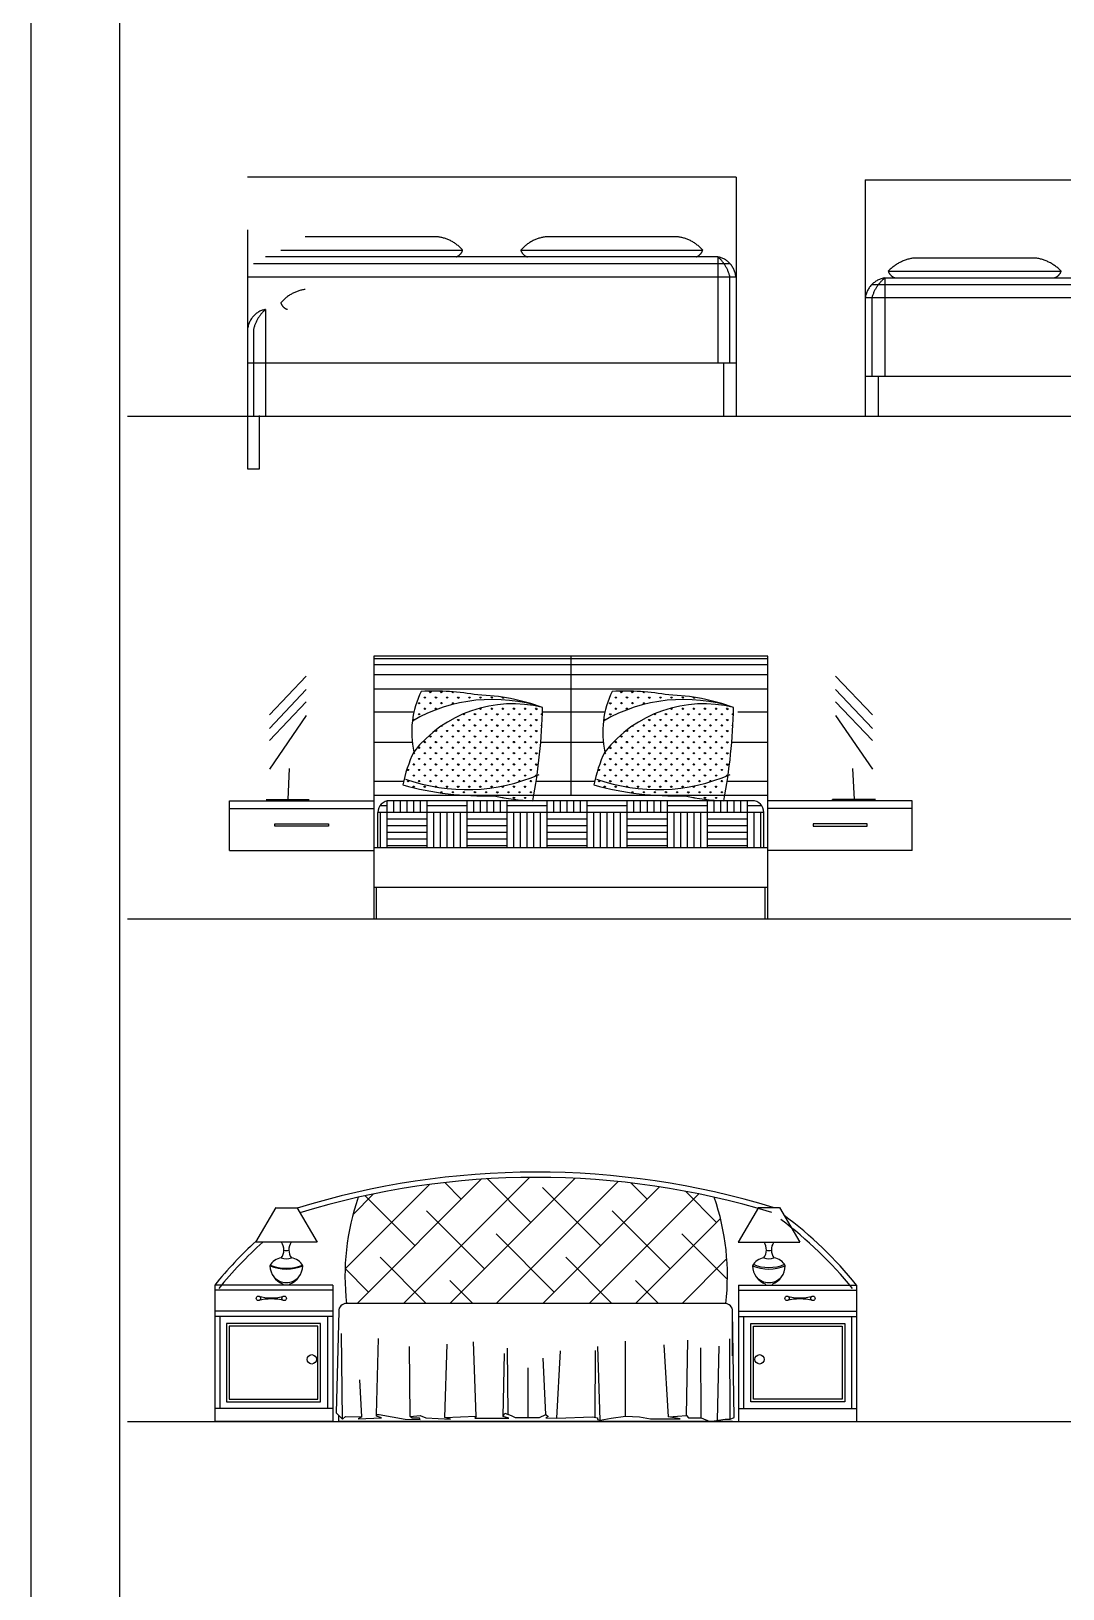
# Model space of a CAD drawing. Header units: inches. Extents: x 18.5 to 61, y 8.5 to 33.3.
# Drawn here: x 40 to 43.93, y 14.41 to 20.34 of the extents above; entities that cross this region are included whole.
import ezdxf

# ---------------------------------------------------------------- set-up
doc = ezdxf.new("R2010")
doc.units = ezdxf.units.IN
doc.header["$MEASUREMENT"] = 0
for name, color, linetype in [('02', 2, 'Continuous'), ('1', 1, 'Continuous'), ('4', 4, 'Continuous'), ('8', 8, 'Continuous'), ('kadrbm', 4, 'Continuous')]:
    doc.layers.add(name, color=color, linetype=linetype)

# ---------------------------------------------------------------- blocks, each defined once
blk = doc.blocks.new('kadrbm')
at = {"layer": 'kadrbm', "color": 4}
blk.add_lwpolyline([(0, 0), (0, 24.7972), (21, 24.7972), (21, 0), (0, 0)], close=True, dxfattribs=at)
blk.add_lwpolyline([(20.6631, 0.3257), (20.6631, 24.4603), (0.3369, 24.4603), (0.3369, 0.3257), (20.6631, 0.3257)], dxfattribs=at)

msp = doc.modelspace()

# ---------------------------------------------------------------- hatches: boundary and pattern name
at = {"layer": '8'}
h = msp.add_hatch(dxfattribs=at)
h.set_pattern_fill('GRASS', color=256, scale=0.03, style=0)
h.set_pattern_definition([(90, (44.558326, 84.411564), (-0.0212132034, 0.0212132034), [0.005625, -0.036801407]), (45, (44.558326, 84.411564), (-0.021213203, 0.021213203), [0.005625, -0.024375]), (135, (44.558326, 84.411564), (-0.021213203, -0.021213203), [0.005625, -0.024375])])
h.paths.add_polyline_path([(41.4613, 17.5973, 0.06043), (41.4198, 17.4721, 0.075439), (41.767, 17.431, 0.050991), (41.9151, 17.4119, 0.040676), (41.9515, 17.767, 0.295344)])
h.paths.add_polyline_path([(41.4895, 17.8283, 0.083059), (41.4561, 17.7152, -0.21404), (41.9515, 17.767, 0.080162), (41.7052, 17.8145, 0.054856)], flags=17)
h = msp.add_hatch(dxfattribs=at)
h.set_pattern_fill('GRASS', color=256, scale=0.03, style=0)
h.set_pattern_definition([(90, (45.285603, 84.411564), (-0.0212132034, 0.0212132034), [0.005625, -0.036801407]), (45, (45.285603, 84.411564), (-0.021213203, 0.021213203), [0.005625, -0.024375]), (135, (45.285603, 84.411564), (-0.021213203, -0.021213203), [0.005625, -0.024375])])
h.paths.add_polyline_path([(42.1886, 17.5973, 0.06043), (42.1471, 17.4721, 0.075439), (42.4943, 17.431, 0.050991), (42.6424, 17.4119, 0.040676), (42.6788, 17.767, 0.295344)])
h.paths.add_polyline_path([(42.2168, 17.8283, 0.083059), (42.1834, 17.7152, -0.21404), (42.6788, 17.767, 0.080162), (42.4325, 17.8145, 0.054856)], flags=17)
h = msp.add_hatch(dxfattribs=at)
h.set_pattern_fill('AR-PARQ1', color=256, scale=0.0005, style=0)
h.set_pattern_definition([(90, (5.85075, 28.79787), (-0.1524, 0.1524), [0.1524, -0.1524]), (90, (5.87615, 28.79787), (-0.1524, 0.1524), [0.1524, -0.1524]), (90, (5.90155, 28.79787), (-0.1524, 0.1524), [0.1524, -0.1524]), (90, (5.92695, 28.79787), (-0.1524, 0.1524), [0.1524, -0.1524]), (90, (5.95235, 28.79787), (-0.1524, 0.1524), [0.1524, -0.1524]), (90, (5.97775, 28.79787), (-0.1524, 0.1524), [0.1524, -0.1524]), (90, (6.00315, 28.79787), (-0.1524, 0.1524), [0.1524, -0.1524]), (0, (5.85075, 28.95027), (0.1524, -0.1524), [0.1524, -0.1524]), (0, (5.85075, 28.97567), (0.1524, -0.1524), [0.1524, -0.1524]), (0, (5.85075, 29.00107), (0.1524, -0.1524), [0.1524, -0.1524]), (0, (5.85075, 29.02647), (0.1524, -0.1524), [0.1524, -0.1524]), (0, (5.85075, 29.05187), (0.1524, -0.1524), [0.1524, -0.1524]), (0, (5.85075, 29.07727), (0.1524, -0.1524), [0.1524, -0.1524]), (0, (5.85075, 29.10267), (0.1524, -0.1524), [0.1524, -0.1524])])
h.paths.add_polyline_path([(41.3695, 17.4119, 0.414214), (41.3245, 17.3669), (41.3245, 17.2319), (42.7945, 17.2319), (42.7945, 17.3669, 0.414214), (42.7495, 17.4119)])
h = msp.add_hatch(dxfattribs=at)
h.set_pattern_fill('ANSI38', color=256, style=0)
h.set_pattern_definition([(45, (-60.18118, 67.51347), (-0.08838835, 0.08838835), []), (135, (-60.18118, 67.51347), (-0.26516504, 0.08838835), [0.3125, -0.1875])])
h.paths.add_polyline_path([(42.6455, 15.4978, -0.034957), (42.6496, 15.4975, 0.11269), (42.6054, 15.902, 0.111824), (41.2497, 15.902, 0.112608), (41.2055, 15.4978)])

# ---------------------------------------------------------------- linework, layer by layer
at = {"layer": '02'}
for p, q in [((42.6883, 19.786), (40.8283, 19.786)), ((42.6883, 19.786), (42.6883, 18.876)), ((43.1804, 19.776), (44.6804, 19.776)), ((43.1804, 19.776), (43.1804, 18.876)), ((40.8283, 19.586), (40.8283, 18.676)), ((41.5552, 19.5585), (41.0475, 19.5585)), ((41.5586, 19.5581), (41.5552, 19.5585)), ((41.5619, 19.5575), (41.5586, 19.5581)), ((41.5653, 19.5569), (41.5619, 19.5575)), ((41.5686, 19.5562), (41.5653, 19.5569)), ((41.5719, 19.5554), (41.5686, 19.5562)), ((41.5752, 19.5545), (41.5719, 19.5554)), ((41.5785, 19.5535), (41.5752, 19.5545)), ((41.5818, 19.5525), (41.5785, 19.5535)), ((41.585, 19.5514), (41.5818, 19.5525)), ((41.5882, 19.5502), (41.585, 19.5514)), ((41.5914, 19.5489), (41.5882, 19.5502)), ((41.5946, 19.5475), (41.5914, 19.5489)), ((41.5977, 19.5461), (41.5946, 19.5475)), ((41.6008, 19.5446), (41.5977, 19.5461)), ((41.6039, 19.543), (41.6008, 19.5446)), ((41.607, 19.5413), (41.6039, 19.543)), ((41.61, 19.5396), (41.607, 19.5413)), ((41.6129, 19.5378), (41.61, 19.5396)), ((41.6159, 19.5359), (41.6129, 19.5378)), ((41.6187, 19.5339), (41.6159, 19.5359)), ((41.6216, 19.5319), (41.6187, 19.5339)), ((41.6244, 19.5298), (41.6216, 19.5319)), ((41.6272, 19.5276), (41.6244, 19.5298)), ((41.6299, 19.5254), (41.6272, 19.5276)), ((41.6325, 19.5231), (41.6299, 19.5254)), ((41.6352, 19.5207), (41.6325, 19.5231)), ((41.6377, 19.5183), (41.6352, 19.5207)), ((41.6403, 19.5158), (41.6377, 19.5183)), ((41.6427, 19.5133), (41.6403, 19.5158)), ((41.8763, 19.5158), (41.8738, 19.5133)), ((41.8788, 19.5183), (41.8763, 19.5158)), ((41.8814, 19.5207), (41.8788, 19.5183)), ((41.884, 19.5231), (41.8814, 19.5207)), ((41.8867, 19.5254), (41.884, 19.5231)), ((41.8894, 19.5276), (41.8867, 19.5254)), ((41.8922, 19.5298), (41.8894, 19.5276)), ((41.895, 19.5319), (41.8922, 19.5298)), ((41.8978, 19.5339), (41.895, 19.5319)), ((41.9007, 19.5359), (41.8978, 19.5339)), ((41.9036, 19.5378), (41.9007, 19.5359)), ((41.9066, 19.5396), (41.9036, 19.5378)), ((41.9096, 19.5413), (41.9066, 19.5396)), ((41.9127, 19.543), (41.9096, 19.5413)), ((41.9157, 19.5446), (41.9127, 19.543)), ((41.9188, 19.5461), (41.9157, 19.5446)), ((41.922, 19.5475), (41.9188, 19.5461)), ((41.9251, 19.5489), (41.922, 19.5475)), ((41.9283, 19.5502), (41.9251, 19.5489)), ((41.9315, 19.5514), (41.9283, 19.5502)), ((41.9348, 19.5525), (41.9315, 19.5514)), ((41.938, 19.5535), (41.9348, 19.5525)), ((41.9413, 19.5545), (41.938, 19.5535)), ((41.9446, 19.5554), (41.9413, 19.5545)), ((41.9479, 19.5562), (41.9446, 19.5554)), ((41.9513, 19.5569), (41.9479, 19.5562)), ((41.9546, 19.5575), (41.9513, 19.5569)), ((41.958, 19.5581), (41.9546, 19.5575)), ((41.9614, 19.5585), (41.958, 19.5581)), ((42.4691, 19.5585), (41.9614, 19.5585)), ((42.4724, 19.5581), (42.4691, 19.5585)), ((42.4758, 19.5575), (42.4724, 19.5581)), ((42.4791, 19.5569), (42.4758, 19.5575)), ((42.4825, 19.5562), (42.4791, 19.5569)), ((42.4858, 19.5554), (42.4825, 19.5562)), ((42.4891, 19.5545), (42.4858, 19.5554)), ((42.4924, 19.5535), (42.4891, 19.5545)), ((42.4956, 19.5525), (42.4924, 19.5535)), ((42.4989, 19.5514), (42.4956, 19.5525)), ((42.5021, 19.5502), (42.4989, 19.5514)), ((42.5053, 19.5489), (42.5021, 19.5502)), ((42.5084, 19.5475), (42.5053, 19.5489)), ((42.5116, 19.5461), (42.5084, 19.5475)), ((42.5147, 19.5446), (42.5116, 19.5461)), ((42.5178, 19.543), (42.5147, 19.5446)), ((42.5208, 19.5413), (42.5178, 19.543)), ((42.5238, 19.5396), (42.5208, 19.5413)), ((42.5268, 19.5378), (42.5238, 19.5396)), ((42.5297, 19.5359), (42.5268, 19.5378)), ((42.5326, 19.5339), (42.5297, 19.5359)), ((42.5354, 19.5319), (42.5326, 19.5339)), ((42.5382, 19.5298), (42.5354, 19.5319)), ((42.541, 19.5276), (42.5382, 19.5298)), ((42.5437, 19.5254), (42.541, 19.5276)), ((42.5464, 19.5231), (42.5437, 19.5254)), ((42.549, 19.5207), (42.5464, 19.5231)), ((42.5516, 19.5183), (42.549, 19.5207)), ((42.5541, 19.5158), (42.5516, 19.5183)), ((42.5566, 19.5133), (42.5541, 19.5158)), ((40.8514, 19.4574), (42.6652, 19.4574)), ((42.6191, 19.4827), (40.8975, 19.4827)), ((40.9552, 19.508), (41.6475, 19.508)), ((41.6224, 19.4827), (41.6235, 19.483)), ((41.6235, 19.483), (41.6246, 19.4834)), ((41.6246, 19.4834), (41.6256, 19.4839)), ((41.6256, 19.4839), (41.6267, 19.4843)), ((41.6267, 19.4843), (41.6278, 19.4848)), ((41.6278, 19.4848), (41.6288, 19.4853)), ((41.6288, 19.4853), (41.6298, 19.4859)), ((41.6298, 19.4859), (41.6308, 19.4865)), ((41.6308, 19.4865), (41.6318, 19.4871)), ((41.6318, 19.4871), (41.6328, 19.4878)), ((41.6328, 19.4878), (41.6337, 19.4885)), ((41.6337, 19.4885), (41.6346, 19.4892)), ((41.6346, 19.4892), (41.6356, 19.49)), ((41.6356, 19.49), (41.6364, 19.4908)), ((41.6364, 19.4908), (41.6373, 19.4916)), ((41.6373, 19.4916), (41.6381, 19.4924)), ((41.6381, 19.4924), (41.639, 19.4933)), ((41.639, 19.4933), (41.6398, 19.4942)), ((41.6398, 19.4942), (41.6405, 19.4951)), ((41.6405, 19.4951), (41.6413, 19.4961)), ((41.6413, 19.4961), (41.642, 19.4971)), ((41.642, 19.4971), (41.6427, 19.4981)), ((41.6452, 19.5106), (41.6427, 19.5133)), ((41.6427, 19.4981), (41.6433, 19.4991)), ((41.6433, 19.4991), (41.644, 19.5001)), ((41.644, 19.5001), (41.6446, 19.5012)), ((41.6446, 19.5012), (41.6451, 19.5023)), ((41.6451, 19.5023), (41.6457, 19.5034)), ((41.6475, 19.508), (41.6452, 19.5106)), ((41.6457, 19.5034), (41.6462, 19.5045)), ((41.6462, 19.5045), (41.6467, 19.5056)), ((41.6467, 19.5056), (41.6471, 19.5068)), ((41.6471, 19.5068), (41.6475, 19.508)), ((41.8714, 19.5106), (41.8691, 19.508)), ((41.8691, 19.508), (41.8695, 19.5068)), ((41.8691, 19.508), (42.5614, 19.508)), ((41.8695, 19.5068), (41.8699, 19.5056)), ((41.8699, 19.5056), (41.8704, 19.5045)), ((41.8704, 19.5045), (41.8709, 19.5034)), ((41.8709, 19.5034), (41.8714, 19.5023)), ((41.8738, 19.5133), (41.8714, 19.5106)), ((41.8714, 19.5023), (41.872, 19.5012)), ((41.872, 19.5012), (41.8726, 19.5001)), ((41.8726, 19.5001), (41.8732, 19.4991)), ((41.8732, 19.4991), (41.8739, 19.4981)), ((41.8739, 19.4981), (41.8746, 19.4971)), ((41.8746, 19.4971), (41.8753, 19.4961)), ((41.8753, 19.4961), (41.876, 19.4951)), ((41.876, 19.4951), (41.8768, 19.4942)), ((41.8768, 19.4942), (41.8776, 19.4933)), ((41.8776, 19.4933), (41.8784, 19.4924)), ((41.8784, 19.4924), (41.8793, 19.4916)), ((41.8793, 19.4916), (41.8801, 19.4908)), ((41.8801, 19.4908), (41.881, 19.49)), ((41.881, 19.49), (41.8819, 19.4892)), ((41.8819, 19.4892), (41.8829, 19.4885)), ((41.8829, 19.4885), (41.8838, 19.4878)), ((41.8838, 19.4878), (41.8848, 19.4871)), ((41.8848, 19.4871), (41.8858, 19.4865)), ((41.8858, 19.4865), (41.8868, 19.4859)), ((41.8868, 19.4859), (41.8878, 19.4853)), ((41.8878, 19.4853), (41.8888, 19.4848)), ((41.8888, 19.4848), (41.8899, 19.4843)), ((41.8899, 19.4843), (41.8909, 19.4839)), ((41.8909, 19.4839), (41.892, 19.4834)), ((41.892, 19.4834), (41.8931, 19.483)), ((41.8931, 19.483), (41.8942, 19.4827)), ((42.5362, 19.4827), (42.5373, 19.483)), ((42.5373, 19.483), (42.5384, 19.4834)), ((42.5384, 19.4834), (42.5395, 19.4839)), ((42.5395, 19.4839), (42.5406, 19.4843)), ((42.5406, 19.4843), (42.5416, 19.4848)), ((42.5416, 19.4848), (42.5426, 19.4853)), ((42.5426, 19.4853), (42.5437, 19.4859)), ((42.5437, 19.4859), (42.5447, 19.4865)), ((42.5447, 19.4865), (42.5456, 19.4871)), ((42.5456, 19.4871), (42.5466, 19.4878)), ((42.5466, 19.4878), (42.5476, 19.4885)), ((42.5476, 19.4885), (42.5485, 19.4892)), ((42.5485, 19.4892), (42.5494, 19.49)), ((42.5494, 19.49), (42.5503, 19.4908)), ((42.5503, 19.4908), (42.5512, 19.4916)), ((42.5512, 19.4916), (42.552, 19.4924)), ((42.552, 19.4924), (42.5528, 19.4933)), ((42.5528, 19.4933), (42.5536, 19.4942)), ((42.5536, 19.4942), (42.5544, 19.4951)), ((42.5544, 19.4951), (42.5551, 19.4961)), ((42.5551, 19.4961), (42.5558, 19.4971)), ((42.5558, 19.4971), (42.5565, 19.4981)), ((42.5565, 19.4981), (42.5572, 19.4991)), ((42.559, 19.5106), (42.5566, 19.5133)), ((42.5572, 19.4991), (42.5578, 19.5001)), ((42.5578, 19.5001), (42.5584, 19.5012)), ((42.5584, 19.5012), (42.559, 19.5023)), ((42.5614, 19.508), (42.559, 19.5106)), ((42.559, 19.5023), (42.5595, 19.5034)), ((42.5595, 19.5034), (42.56, 19.5045)), ((42.56, 19.5045), (42.5605, 19.5056)), ((42.5605, 19.5056), (42.5609, 19.5068)), ((42.5609, 19.5068), (42.5614, 19.508)), ((42.6191, 19.4827), (42.6191, 19.0782)), ((42.6224, 19.4821), (42.6191, 19.4827)), ((42.6212, 19.4808), (42.6191, 19.4827)), ((42.6233, 19.4789), (42.6212, 19.4808)), ((42.6257, 19.4813), (42.6224, 19.4821)), ((42.6254, 19.477), (42.6233, 19.4789)), ((42.6274, 19.475), (42.6254, 19.477)), ((42.629, 19.4804), (42.6257, 19.4813)), ((42.6294, 19.4729), (42.6274, 19.475)), ((42.6322, 19.4794), (42.629, 19.4804)), ((42.6313, 19.4708), (42.6294, 19.4729)), ((42.6332, 19.4687), (42.6313, 19.4708)), ((42.6355, 19.4782), (42.6322, 19.4794)), ((42.6351, 19.4665), (42.6332, 19.4687)), ((42.6369, 19.4643), (42.6351, 19.4665)), ((42.6386, 19.4768), (42.6355, 19.4782)), ((42.6387, 19.462), (42.6369, 19.4643)), ((42.6417, 19.4754), (42.6386, 19.4768)), ((42.6405, 19.4597), (42.6387, 19.462)), ((42.6422, 19.4574), (42.6405, 19.4597)), ((42.6448, 19.4737), (42.6417, 19.4754)), ((42.6438, 19.455), (42.6422, 19.4574)), ((42.6454, 19.4526), (42.6438, 19.455)), ((42.6477, 19.472), (42.6448, 19.4737)), ((42.6507, 19.4701), (42.6477, 19.472)), ((42.6535, 19.4681), (42.6507, 19.4701)), ((42.6562, 19.4659), (42.6535, 19.4681)), ((42.6589, 19.4636), (42.6562, 19.4659)), ((42.6615, 19.4612), (42.6589, 19.4636)), ((42.664, 19.4587), (42.6615, 19.4612)), ((42.6664, 19.4561), (42.664, 19.4587)), ((42.6687, 19.4534), (42.6664, 19.4561)), ((43.3022, 19.4557), (43.2991, 19.4538)), ((43.3054, 19.4576), (43.3022, 19.4557)), ((43.3086, 19.4594), (43.3054, 19.4576)), ((43.3119, 19.4612), (43.3086, 19.4594)), ((43.3152, 19.4628), (43.3119, 19.4612)), ((43.3185, 19.4644), (43.3152, 19.4628)), ((43.3219, 19.4659), (43.3185, 19.4644)), ((43.3253, 19.4674), (43.3219, 19.4659)), ((43.3287, 19.4687), (43.3253, 19.4674)), ((43.3321, 19.47), (43.3287, 19.4687)), ((43.3356, 19.4712), (43.3321, 19.47)), ((43.3391, 19.4723), (43.3356, 19.4712)), ((43.3427, 19.4734), (43.3391, 19.4723)), ((43.3462, 19.4743), (43.3427, 19.4734)), ((43.3498, 19.4752), (43.3462, 19.4743)), ((43.3534, 19.476), (43.3498, 19.4752)), ((43.357, 19.4767), (43.3534, 19.476)), ((43.3606, 19.4774), (43.357, 19.4767)), ((43.3643, 19.4779), (43.3606, 19.4774)), ((43.3679, 19.4784), (43.3643, 19.4779)), ((43.8264, 19.4784), (43.3679, 19.4784)), ((43.83, 19.4779), (43.8264, 19.4784)), ((43.8337, 19.4774), (43.83, 19.4779)), ((43.8373, 19.4767), (43.8337, 19.4774)), ((43.8409, 19.476), (43.8373, 19.4767)), ((43.8445, 19.4752), (43.8409, 19.476)), ((43.8481, 19.4743), (43.8445, 19.4752)), ((43.8516, 19.4734), (43.8481, 19.4743)), ((43.8552, 19.4723), (43.8516, 19.4734)), ((43.8587, 19.4712), (43.8552, 19.4723)), ((43.8622, 19.47), (43.8587, 19.4712)), ((43.8656, 19.4687), (43.8622, 19.47)), ((43.869, 19.4674), (43.8656, 19.4687)), ((43.8724, 19.4659), (43.869, 19.4674)), ((43.8758, 19.4644), (43.8724, 19.4659)), ((43.8791, 19.4628), (43.8758, 19.4644)), ((43.8824, 19.4612), (43.8791, 19.4628)), ((43.8857, 19.4594), (43.8824, 19.4612)), ((43.8889, 19.4576), (43.8857, 19.4594)), ((43.8921, 19.4557), (43.8889, 19.4576)), ((43.8952, 19.4538), (43.8921, 19.4557)), ((40.8283, 19.4069), (42.6883, 19.4069)), ((42.647, 19.4501), (42.6454, 19.4526)), ((42.6485, 19.4476), (42.647, 19.4501)), ((42.65, 19.4451), (42.6485, 19.4476)), ((42.6514, 19.4425), (42.65, 19.4451)), ((42.6528, 19.44), (42.6514, 19.4425)), ((42.6541, 19.4373), (42.6528, 19.44)), ((42.6553, 19.4347), (42.6541, 19.4373)), ((42.6566, 19.432), (42.6553, 19.4347)), ((42.6577, 19.4293), (42.6566, 19.432)), ((42.6589, 19.4266), (42.6577, 19.4293)), ((42.6599, 19.4238), (42.6589, 19.4266)), ((42.6609, 19.4211), (42.6599, 19.4238)), ((42.6619, 19.4183), (42.6609, 19.4211)), ((42.6628, 19.4154), (42.6619, 19.4183)), ((42.6637, 19.4126), (42.6628, 19.4154)), ((42.6645, 19.4097), (42.6637, 19.4126)), ((42.6652, 19.4069), (42.6645, 19.4097)), ((42.6652, 19.0782), (42.6652, 19.4069)), ((42.6709, 19.4505), (42.6687, 19.4534)), ((42.673, 19.4476), (42.6709, 19.4505)), ((42.6749, 19.4446), (42.673, 19.4476)), ((42.6768, 19.4415), (42.6749, 19.4446)), ((42.6785, 19.4383), (42.6768, 19.4415)), ((42.6801, 19.435), (42.6785, 19.4383)), ((42.6816, 19.4317), (42.6801, 19.435)), ((42.6829, 19.4283), (42.6816, 19.4317)), ((42.6842, 19.4248), (42.6829, 19.4283)), ((42.6853, 19.4213), (42.6842, 19.4248)), ((42.6862, 19.4178), (42.6853, 19.4213)), ((42.687, 19.4142), (42.6862, 19.4178)), ((42.6877, 19.4105), (42.687, 19.4142)), ((42.6883, 19.4069), (42.6877, 19.4105)), ((43.2309, 19.3952), (43.2276, 19.3935)), ((43.2343, 19.3966), (43.2309, 19.3952)), ((43.2377, 19.398), (43.2343, 19.3966)), ((43.2412, 19.3992), (43.2377, 19.398)), ((43.2447, 19.4002), (43.2412, 19.3992)), ((43.2482, 19.4011), (43.2447, 19.4002)), ((43.2486, 19.3968), (43.2464, 19.3948)), ((43.2518, 19.4019), (43.2482, 19.4011)), ((43.2508, 19.3987), (43.2486, 19.3968)), ((43.2531, 19.4006), (43.2508, 19.3987)), ((43.2554, 19.4025), (43.2518, 19.4019)), ((43.2554, 19.4025), (43.2531, 19.4006)), ((43.2554, 19.4025), (44.6054, 19.4025)), ((43.2554, 19.4025), (43.2554, 19.0278)), ((43.2705, 19.4305), (43.2679, 19.4278)), ((43.2679, 19.4278), (43.9264, 19.4278)), ((43.2679, 19.4278), (43.2684, 19.4266)), ((43.2684, 19.4266), (43.2689, 19.4255)), ((43.2689, 19.4255), (43.2694, 19.4243)), ((43.2694, 19.4243), (43.2699, 19.4232)), ((43.2699, 19.4232), (43.2705, 19.4221)), ((43.2731, 19.4331), (43.2705, 19.4305)), ((43.2705, 19.4221), (43.2711, 19.421)), ((43.2711, 19.421), (43.2718, 19.42)), ((43.2718, 19.42), (43.2725, 19.4189)), ((43.2725, 19.4189), (43.2732, 19.4179)), ((43.2758, 19.4356), (43.2731, 19.4331)), ((43.2732, 19.4179), (43.2739, 19.4169)), ((43.2739, 19.4169), (43.2747, 19.4159)), ((43.2747, 19.4159), (43.2755, 19.415)), ((43.2755, 19.415), (43.2763, 19.414)), ((43.2785, 19.4381), (43.2758, 19.4356)), ((43.2763, 19.414), (43.2772, 19.4131)), ((43.2772, 19.4131), (43.2781, 19.4123)), ((43.2781, 19.4123), (43.279, 19.4114)), ((43.2813, 19.4406), (43.2785, 19.4381)), ((43.279, 19.4114), (43.2799, 19.4106)), ((43.2799, 19.4106), (43.2809, 19.4098)), ((43.2809, 19.4098), (43.2819, 19.409)), ((43.2842, 19.4429), (43.2813, 19.4406)), ((43.2819, 19.409), (43.2829, 19.4083)), ((43.2829, 19.4083), (43.2839, 19.4076)), ((43.2839, 19.4076), (43.285, 19.4069)), ((43.287, 19.4452), (43.2842, 19.4429)), ((43.285, 19.4069), (43.286, 19.4063)), ((43.286, 19.4063), (43.2871, 19.4057)), ((43.29, 19.4475), (43.287, 19.4452)), ((43.2871, 19.4057), (43.2882, 19.4051)), ((43.2882, 19.4051), (43.2894, 19.4046)), ((43.2894, 19.4046), (43.2905, 19.4041)), ((43.293, 19.4496), (43.29, 19.4475)), ((43.2905, 19.4041), (43.2916, 19.4037)), ((43.2916, 19.4037), (43.2928, 19.4032)), ((43.2928, 19.4032), (43.294, 19.4028)), ((43.296, 19.4517), (43.293, 19.4496)), ((43.294, 19.4028), (43.2952, 19.4025)), ((43.2991, 19.4538), (43.296, 19.4517)), ((43.8983, 19.4517), (43.8952, 19.4538)), ((43.9013, 19.4496), (43.8983, 19.4517)), ((43.8991, 19.4025), (43.9003, 19.4028)), ((43.9003, 19.4028), (43.9015, 19.4032)), ((43.9043, 19.4475), (43.9013, 19.4496)), ((43.9015, 19.4032), (43.9027, 19.4037)), ((43.9027, 19.4037), (43.9038, 19.4041)), ((43.9038, 19.4041), (43.9049, 19.4046)), ((43.9073, 19.4452), (43.9043, 19.4475)), ((43.9049, 19.4046), (43.9061, 19.4051)), ((43.9061, 19.4051), (43.9072, 19.4057)), ((43.9072, 19.4057), (43.9083, 19.4063)), ((43.9101, 19.4429), (43.9073, 19.4452)), ((43.9083, 19.4063), (43.9093, 19.4069)), ((43.9093, 19.4069), (43.9104, 19.4076)), ((43.913, 19.4406), (43.9101, 19.4429)), ((43.9104, 19.4076), (43.9114, 19.4083)), ((43.9114, 19.4083), (43.9124, 19.409)), ((43.9124, 19.409), (43.9134, 19.4098)), ((43.9158, 19.4381), (43.913, 19.4406)), ((43.9134, 19.4098), (43.9144, 19.4106)), ((43.9144, 19.4106), (43.9153, 19.4114)), ((43.9153, 19.4114), (43.9162, 19.4123)), ((43.9185, 19.4356), (43.9158, 19.4381)), ((43.9162, 19.4123), (43.9171, 19.4131)), ((43.9171, 19.4131), (43.918, 19.414)), ((43.918, 19.414), (43.9188, 19.415)), ((43.9212, 19.4331), (43.9185, 19.4356)), ((43.9188, 19.415), (43.9196, 19.4159)), ((43.9196, 19.4159), (43.9204, 19.4169)), ((43.9204, 19.4169), (43.9211, 19.4179)), ((43.9211, 19.4179), (43.9218, 19.4189)), ((43.9238, 19.4305), (43.9212, 19.4331)), ((43.9218, 19.4189), (43.9225, 19.42)), ((43.9225, 19.42), (43.9232, 19.421)), ((43.9232, 19.421), (43.9238, 19.4221)), ((43.9264, 19.4278), (43.9238, 19.4305)), ((43.9238, 19.4221), (43.9244, 19.4232)), ((43.9244, 19.4232), (43.9249, 19.4243)), ((43.9249, 19.4243), (43.9254, 19.4255)), ((43.9254, 19.4255), (43.9259, 19.4266)), ((43.9259, 19.4266), (43.9264, 19.4278)), ((40.9869, 19.3359), (40.984, 19.3339)), ((40.9898, 19.3378), (40.9869, 19.3359)), ((40.9928, 19.3396), (40.9898, 19.3378)), ((40.9958, 19.3413), (40.9928, 19.3396)), ((40.9988, 19.343), (40.9958, 19.3413)), ((41.0019, 19.3446), (40.9988, 19.343)), ((41.005, 19.3461), (41.0019, 19.3446)), ((41.0081, 19.3475), (41.005, 19.3461)), ((41.0113, 19.3489), (41.0081, 19.3475)), ((41.0145, 19.3502), (41.0113, 19.3489)), ((41.0177, 19.3514), (41.0145, 19.3502)), ((41.0209, 19.3525), (41.0177, 19.3514)), ((41.0242, 19.3535), (41.0209, 19.3525)), ((41.0275, 19.3545), (41.0242, 19.3535)), ((41.0308, 19.3554), (41.0275, 19.3545)), ((41.0341, 19.3562), (41.0308, 19.3554)), ((41.0374, 19.3569), (41.0341, 19.3562)), ((41.0408, 19.3575), (41.0374, 19.3569)), ((41.0441, 19.3581), (41.0408, 19.3575)), ((41.0475, 19.3585), (41.0441, 19.3581)), ((43.1827, 19.3375), (43.1818, 19.3339)), ((43.1837, 19.3411), (43.1827, 19.3375)), ((43.1849, 19.3446), (43.1837, 19.3411)), ((43.1862, 19.348), (43.1849, 19.3446)), ((43.1877, 19.3514), (43.1862, 19.348)), ((43.1893, 19.3548), (43.1877, 19.3514)), ((43.191, 19.3581), (43.1893, 19.3548)), ((43.1929, 19.3612), (43.191, 19.3581)), ((43.1949, 19.3644), (43.1929, 19.3612)), ((43.1971, 19.3674), (43.1949, 19.3644)), ((43.1993, 19.3703), (43.1971, 19.3674)), ((43.2017, 19.3731), (43.1993, 19.3703)), ((43.2042, 19.3759), (43.2017, 19.3731)), ((43.2068, 19.3785), (43.2042, 19.3759)), ((43.2054, 19.3772), (44.6554, 19.3772)), ((43.2095, 19.381), (43.2068, 19.3785)), ((43.209, 19.338), (43.208, 19.3352)), ((43.2101, 19.3408), (43.209, 19.338)), ((43.2123, 19.3834), (43.2095, 19.381)), ((43.2112, 19.3436), (43.2101, 19.3408)), ((43.2123, 19.3464), (43.2112, 19.3436)), ((43.2152, 19.3857), (43.2123, 19.3834)), ((43.2135, 19.3491), (43.2123, 19.3464)), ((43.2148, 19.3518), (43.2135, 19.3491)), ((43.2161, 19.3545), (43.2148, 19.3518)), ((43.2181, 19.3878), (43.2152, 19.3857)), ((43.2175, 19.3571), (43.2161, 19.3545)), ((43.2189, 19.3597), (43.2175, 19.3571)), ((43.2212, 19.3899), (43.2181, 19.3878)), ((43.2204, 19.3623), (43.2189, 19.3597)), ((43.222, 19.3649), (43.2204, 19.3623)), ((43.2244, 19.3918), (43.2212, 19.3899)), ((43.2235, 19.3674), (43.222, 19.3649)), ((43.2252, 19.3699), (43.2235, 19.3674)), ((43.2276, 19.3935), (43.2244, 19.3918)), ((43.2269, 19.3724), (43.2252, 19.3699)), ((43.2286, 19.3748), (43.2269, 19.3724)), ((43.2304, 19.3772), (43.2286, 19.3748)), ((43.2322, 19.3795), (43.2304, 19.3772)), ((43.2341, 19.3818), (43.2322, 19.3795)), ((43.2361, 19.3841), (43.2341, 19.3818)), ((43.2381, 19.3863), (43.2361, 19.3841)), ((43.2401, 19.3885), (43.2381, 19.3863)), ((43.2421, 19.3906), (43.2401, 19.3885)), ((43.2443, 19.3927), (43.2421, 19.3906)), ((43.2464, 19.3948), (43.2443, 19.3927)), ((40.878, 19.2768), (40.8749, 19.2754)), ((40.8811, 19.2782), (40.878, 19.2768)), ((40.8843, 19.2794), (40.8811, 19.2782)), ((40.8876, 19.2804), (40.8843, 19.2794)), ((40.8909, 19.2813), (40.8876, 19.2804)), ((40.8912, 19.277), (40.8892, 19.275)), ((40.8942, 19.2821), (40.8909, 19.2813)), ((40.8933, 19.2789), (40.8912, 19.277)), ((40.8954, 19.2808), (40.8933, 19.2789)), ((40.8975, 19.2827), (40.8942, 19.2821)), ((40.8975, 19.2827), (40.8954, 19.2808)), ((40.8975, 19.2827), (40.8975, 18.8782)), ((40.9576, 19.3106), (40.9552, 19.308)), ((40.9552, 19.308), (40.9556, 19.3068)), ((40.9556, 19.3068), (40.9561, 19.3056)), ((40.9561, 19.3056), (40.9565, 19.3045)), ((40.9565, 19.3045), (40.9571, 19.3034)), ((40.9571, 19.3034), (40.9576, 19.3023)), ((40.96, 19.3133), (40.9576, 19.3106)), ((40.9576, 19.3023), (40.9582, 19.3012)), ((40.9582, 19.3012), (40.9588, 19.3001)), ((40.9588, 19.3001), (40.9594, 19.2991)), ((40.9594, 19.2991), (40.9601, 19.2981)), ((40.9625, 19.3158), (40.96, 19.3133)), ((40.9601, 19.2981), (40.9607, 19.2971)), ((40.9607, 19.2971), (40.9615, 19.2961)), ((40.9615, 19.2961), (40.9622, 19.2951)), ((40.9622, 19.2951), (40.963, 19.2942)), ((40.965, 19.3183), (40.9625, 19.3158)), ((40.963, 19.2942), (40.9638, 19.2933)), ((40.9638, 19.2933), (40.9646, 19.2924)), ((40.9646, 19.2924), (40.9654, 19.2916)), ((40.9676, 19.3207), (40.965, 19.3183)), ((40.9654, 19.2916), (40.9663, 19.2908)), ((40.9663, 19.2908), (40.9672, 19.29)), ((40.9672, 19.29), (40.9681, 19.2892)), ((40.9702, 19.3231), (40.9676, 19.3207)), ((40.9681, 19.2892), (40.969, 19.2885)), ((40.969, 19.2885), (40.97, 19.2878)), ((40.97, 19.2878), (40.9709, 19.2871)), ((40.9728, 19.3254), (40.9702, 19.3231)), ((40.9709, 19.2871), (40.9719, 19.2865)), ((40.9719, 19.2865), (40.9729, 19.2859)), ((40.9756, 19.3276), (40.9728, 19.3254)), ((40.9729, 19.2859), (40.9739, 19.2853)), ((40.9739, 19.2853), (40.975, 19.2848)), ((40.975, 19.2848), (40.976, 19.2843)), ((40.9783, 19.3298), (40.9756, 19.3276)), ((40.976, 19.2843), (40.9771, 19.2839)), ((40.9771, 19.2839), (40.9782, 19.2834)), ((40.9782, 19.2834), (40.9792, 19.283)), ((40.9811, 19.3319), (40.9783, 19.3298)), ((40.9792, 19.283), (40.9803, 19.2827)), ((40.984, 19.3339), (40.9811, 19.3319)), ((43.181, 19.3303), (43.1804, 19.3266)), ((44.6804, 19.3266), (43.1804, 19.3266)), ((43.1818, 19.3339), (43.181, 19.3303)), ((43.2063, 19.3295), (43.2054, 19.3266)), ((43.2054, 19.3266), (43.2054, 19.0278)), ((43.2071, 19.3324), (43.2063, 19.3295)), ((43.208, 19.3352), (43.2071, 19.3324)), ((40.8303, 19.2178), (40.8295, 19.2142)), ((40.8313, 19.2213), (40.8303, 19.2178)), ((40.8324, 19.2248), (40.8313, 19.2213)), ((40.8336, 19.2283), (40.8324, 19.2248)), ((40.835, 19.2317), (40.8336, 19.2283)), ((40.8365, 19.235), (40.835, 19.2317)), ((40.8381, 19.2383), (40.8365, 19.235)), ((40.8398, 19.2415), (40.8381, 19.2383)), ((40.8416, 19.2446), (40.8398, 19.2415)), ((40.8436, 19.2476), (40.8416, 19.2446)), ((40.8457, 19.2505), (40.8436, 19.2476)), ((40.8479, 19.2534), (40.8457, 19.2505)), ((40.8502, 19.2561), (40.8479, 19.2534)), ((40.8526, 19.2587), (40.8502, 19.2561)), ((40.8551, 19.2612), (40.8526, 19.2587)), ((40.8547, 19.2183), (40.8538, 19.2154)), ((40.8556, 19.2211), (40.8547, 19.2183)), ((40.8576, 19.2636), (40.8551, 19.2612)), ((40.8566, 19.2238), (40.8556, 19.2211)), ((40.8577, 19.2266), (40.8566, 19.2238)), ((40.8603, 19.2659), (40.8576, 19.2636)), ((40.8588, 19.2293), (40.8577, 19.2266)), ((40.86, 19.232), (40.8588, 19.2293)), ((40.8612, 19.2347), (40.86, 19.232)), ((40.8631, 19.2681), (40.8603, 19.2659)), ((40.8625, 19.2373), (40.8612, 19.2347)), ((40.8638, 19.24), (40.8625, 19.2373)), ((40.8659, 19.2701), (40.8631, 19.2681)), ((40.8652, 19.2425), (40.8638, 19.24)), ((40.8666, 19.2451), (40.8652, 19.2425)), ((40.8688, 19.272), (40.8659, 19.2701)), ((40.8681, 19.2476), (40.8666, 19.2451)), ((40.8696, 19.2501), (40.8681, 19.2476)), ((40.8718, 19.2737), (40.8688, 19.272)), ((40.8711, 19.2526), (40.8696, 19.2501)), ((40.8728, 19.255), (40.8711, 19.2526)), ((40.8749, 19.2754), (40.8718, 19.2737)), ((40.8744, 19.2574), (40.8728, 19.255)), ((40.8761, 19.2597), (40.8744, 19.2574)), ((40.8778, 19.262), (40.8761, 19.2597)), ((40.8796, 19.2643), (40.8778, 19.262)), ((40.8815, 19.2665), (40.8796, 19.2643)), ((40.8833, 19.2687), (40.8815, 19.2665)), ((40.8852, 19.2708), (40.8833, 19.2687)), ((40.8872, 19.2729), (40.8852, 19.2708)), ((40.8892, 19.275), (40.8872, 19.2729)), ((40.8288, 19.2105), (40.8283, 19.2069)), ((40.8295, 19.2142), (40.8288, 19.2105)), ((40.8521, 19.2097), (40.8514, 19.2069)), ((40.8514, 19.2069), (40.8514, 18.8782)), ((40.8529, 19.2126), (40.8521, 19.2097)), ((40.8538, 19.2154), (40.8529, 19.2126)), ((42.6883, 19.0782), (40.8283, 19.0782)), ((42.6421, 18.876), (42.6421, 19.0782)), ((44.6804, 19.0278), (43.1804, 19.0278)), ((43.2304, 18.876), (43.2304, 19.0278)), ((40.8744, 18.676), (40.8744, 18.8782)), ((42.6421, 18.876), (42.6883, 18.876)), ((43.1804, 18.876), (43.2304, 18.876)), ((40.8283, 18.676), (40.8744, 18.676)), ((41.3095, 17.9534), (42.8091, 17.9534)), ((41.3095, 17.9307), (42.8091, 17.9307)), ((42.0588, 17.9619), (42.0588, 17.4319)), ((41.3095, 17.8922), (42.8091, 17.8922)), ((41.3095, 17.8378), (42.8091, 17.8378)), ((41.3095, 17.75), (41.4621, 17.75)), ((41.9504, 17.75), (42.1894, 17.75)), ((42.6952, 17.75), (42.8091, 17.75)), ((41.3095, 17.6353), (41.4552, 17.6353)), ((41.9428, 17.6353), (42.1823, 17.6353)), ((42.6731, 17.6353), (42.8091, 17.6353)), ((41.3095, 17.4861), (41.4229, 17.4861)), ((41.9285, 17.4861), (42.1501, 17.4861)), ((42.656, 17.4861), (42.8091, 17.4861)), ((42.7495, 17.4119), (41.3695, 17.4119)), ((41.3245, 17.2319), (41.3245, 17.3669)), ((42.7945, 17.2319), (42.7945, 17.3669)), ((41.3095, 16.9619), (42.8095, 16.9619)), ((41.0161, 15.8609), (40.9365, 15.8609)), ((41.1535, 15.5478), (40.7035, 15.5478)), ((42.6974, 15.5478), (43.1474, 15.5478)), ((41.1535, 15.4678), (40.7035, 15.4678)), ((40.7235, 15.4478), (40.7235, 15.0978)), ((41.1335, 15.4478), (41.1335, 15.0978)), ((42.6974, 15.4678), (43.1474, 15.4678)), ((42.7174, 15.4478), (42.7174, 15.0978)), ((43.1274, 15.4478), (43.1274, 15.0978)), ((41.1907, 15.0569), (41.1861, 15.3835)), ((41.3194, 15.0743), (41.3268, 15.3641)), ((42.6657, 15.0569), (42.6645, 15.3631)), ((41.4481, 15.0673), (41.4448, 15.3334)), ((41.5803, 15.0639), (41.5887, 15.3431)), ((41.6986, 15.0691), (41.6889, 15.3512)), ((41.8012, 15.0673), (41.8068, 15.3067)), ((41.8203, 15.0752), (41.8186, 15.3268)), ((42.0064, 15.0604), (42.0202, 15.3168)), ((42.1517, 15.0639), (42.1529, 15.3189)), ((42.1717, 15.0534), (42.1626, 15.3334)), ((42.2673, 15.0691), (42.2677, 15.3544)), ((42.4308, 15.0656), (42.4148, 15.3399)), ((42.5004, 15.0708), (42.5048, 15.3585)), ((42.5561, 15.0621), (42.5541, 15.3287)), ((42.6178, 15.0526), (42.6238, 15.335)), ((41.8975, 15.0633), (41.8975, 15.253)), ((41.9647, 15.0743), (41.9541, 15.2899)), ((41.2637, 15.0656), (41.2556, 15.2074))]:
    msp.add_line(p, q, dxfattribs=at)
for points in [[(40.9319, 17.3242), (41.1371, 17.3242), (41.1371, 17.3148), (40.9319, 17.3148)], [(43.1871, 17.3242), (42.9819, 17.3242), (42.9819, 17.3148), (43.1871, 17.3148)], [(40.7585, 15.4114), (40.7585, 15.1328), (41.0965, 15.1328), (41.0965, 15.4114)], [(43.0924, 15.4114), (43.0924, 15.1328), (42.7544, 15.1328), (42.7544, 15.4114)]]:
    msp.add_lwpolyline(points, close=True, dxfattribs=at)
for centre, radius in [((40.8698, 15.5171), 0.00834), ((40.968, 15.5171), 0.00834), ((42.8829, 15.5171), 0.00834), ((42.9811, 15.5171), 0.00834), ((41.0728, 15.2849), 0.0178), ((42.7781, 15.2849), 0.0178)]:
    msp.add_circle(centre, radius, dxfattribs=at)
for centre, radius, start, end in [((41.7616, 17.189), 0.6085, 71.81005, 120.13512), ((42.4889, 17.189), 0.6085, 71.81005, 120.13512), ((41.8375, 17.3034), 0.4774, 76.18494, 142.00166), ((42.5648, 17.3034), 0.4774, 76.18494, 142.00166), ((41.6623, 18.1426), 0.6885, 250.29361, 293.6414), ((42.3895, 18.1426), 0.6885, 250.29361, 293.6414), ((41.3695, 17.3669), 0.045, 90, 180), ((42.7495, 17.3669), 0.045, 0, 90), ((40.9763, 15.732), 0.064, 252.50557, 287.49443), ((40.9763, 15.722), 0.0232, 245.88504, 294.11496), ((42.8136, 15.732), 0.064, 252.50557, 287.49443), ((42.8136, 15.722), 0.0232, 245.88504, 294.11496), ((40.9763, 15.7873), 0.1588, 246.91519, 293.08481), ((40.9763, 15.7873), 0.1558, 246.91519, 293.08481), ((42.8136, 15.7873), 0.1588, 246.91519, 293.08481), ((42.8136, 15.7873), 0.1528, 246.91519, 293.08481), ((40.9763, 15.6428), 0.0654, 222.61037, 317.38963), ((42.8136, 15.6428), 0.0654, 222.61037, 317.38963), ((40.9195, 15.7094), 0.1904, 255.15715, 284.84285), ((40.9195, 15.3246), 0.1904, 75.15715, 104.84285), ((42.9314, 15.7094), 0.1904, 255.15715, 284.84285), ((42.9314, 15.3246), 0.1904, 75.15715, 104.84285)]:
    msp.add_arc(centre, radius, start, end, dxfattribs=at)
at = {"layer": '1'}
for p, q in [((40.3716, 18.876), (60.6678, 18.876)), ((41.3095, 17.9619), (41.3095, 16.9619)), ((42.8095, 17.9619), (41.3095, 17.9619)), ((42.8095, 16.9619), (42.8095, 17.9619)), ((40.7595, 17.2219), (40.7595, 17.4119)), ((40.7595, 17.4119), (41.3095, 17.4119)), ((40.7595, 17.3819), (41.3095, 17.3819)), ((42.8095, 17.4319), (41.3095, 17.4319)), ((43.3595, 17.4119), (42.8095, 17.4119)), ((43.3595, 17.3819), (42.8095, 17.3819)), ((43.3595, 17.2219), (43.3595, 17.4119)), ((40.7595, 17.2219), (41.3095, 17.2219)), ((42.8095, 17.2319), (41.3095, 17.2319)), ((43.3595, 17.2219), (42.8095, 17.2219)), ((42.8095, 17.0819), (41.3095, 17.0819)), ((41.3195, 16.9619), (41.3195, 17.0819)), ((42.7995, 16.9619), (42.7995, 17.0819)), ((40.3716, 16.9619), (60.6678, 16.9619)), ((42.7738, 15.863), (42.696, 15.731)), ((42.7738, 15.863), (42.8534, 15.863)), ((42.8534, 15.863), (42.9312, 15.731)), ((42.696, 15.731), (42.9312, 15.731)), ((42.6974, 15.5678), (43.1474, 15.5678)), ((40.3716, 15.0478), (60.6678, 15.0478))]:
    msp.add_line(p, q, dxfattribs=at)
for centre, radius, start, end in [((41.811, 17.6718), 0.3575, 154.0418, 192.02615), ((41.5347, 16.8414), 0.9879, 80.06073, 92.62018), ((41.6812, 17.0275), 0.7874, 69.91627, 88.24873), ((42.5383, 17.6718), 0.3575, 154.0418, 192.02615), ((42.262, 16.8414), 0.9879, 80.06073, 92.62018), ((42.4084, 17.0275), 0.7874, 69.91627, 88.24873), ((39.7543, 17.8129), 2.1977, 349.48843, 358.80544), ((40.4816, 17.8129), 2.1977, 349.48843, 358.80544), ((41.957, 17.3637), 0.548, 154.76704, 168.59984), ((42.6843, 17.3637), 0.548, 154.76704, 168.59984), ((41.7287, 18.5956), 1.1652, 254.62778, 271.88448), ((42.456, 18.5956), 1.1652, 254.62778, 271.88448), ((41.9344, 18.1457), 0.734, 256.82263, 268.49876), ((42.6616, 18.1457), 0.734, 256.82263, 268.49876), ((42.7518, 15.7014), 0.0524, 324.41079, 34.38076), ((42.8754, 15.7014), 0.0524, 145.61924, 215.58921), ((42.8002, 15.6166), 0.0547, 96.07998, 153.1796), ((42.8271, 15.6166), 0.0547, 26.8204, 83.92002), ((42.8273, 15.6426), 0.0759, 181.02915, 250.0462), ((42.8, 15.6426), 0.0759, 289.9538, 358.97085)]:
    msp.add_arc(centre, radius, start, end, dxfattribs=at)
at = {"layer": '4'}
for p, q in [((41.0514, 17.8867), (40.9115, 17.7392)), ((43.0676, 17.8867), (43.2074, 17.7392)), ((41.0514, 17.8349), (40.9115, 17.6874)), ((43.0676, 17.8349), (43.2074, 17.6874)), ((41.0514, 17.7883), (40.9115, 17.6408)), ((41.0514, 17.7366), (40.9115, 17.5321)), ((43.0676, 17.7883), (43.2074, 17.6408)), ((43.0676, 17.7366), (43.2074, 17.5321)), ((40.9866, 17.5347), (40.9814, 17.4165)), ((43.1323, 17.5347), (43.1376, 17.4165)), ((40.9, 17.4165), (41.0628, 17.4165)), ((43.219, 17.4165), (43.0562, 17.4165)), ((43.0562, 17.4165), (43.0562, 17.4165)), ((43.0562, 17.4119), (43.0562, 17.4165)), ((40.9365, 15.863), (40.8587, 15.731)), ((41.0161, 15.863), (41.0939, 15.731)), ((41.0939, 15.731), (40.8587, 15.731)), ((40.7035, 15.5678), (40.7035, 15.0478)), ((41.1535, 15.5678), (40.7035, 15.5678)), ((41.1535, 15.5678), (41.1535, 15.0478)), ((42.6974, 15.5678), (42.6974, 15.0478)), ((43.1474, 15.5678), (43.1474, 15.0478)), ((42.6455, 15.4978), (41.2055, 15.4978)), ((41.1535, 15.4478), (40.7035, 15.4478)), ((42.6755, 15.2978), (42.6755, 15.4678)), ((42.6974, 15.4478), (43.1474, 15.4478)), ((41.1535, 15.0978), (40.7035, 15.0978)), ((41.1755, 15.0478), (41.1755, 15.0721)), ((42.6974, 15.0978), (43.1474, 15.0978)), ((41.1535, 15.0478), (40.7035, 15.0478)), ((42.6755, 15.0478), (41.1755, 15.0478)), ((42.6974, 15.0478), (43.1474, 15.0478))]:
    msp.add_line(p, q, dxfattribs=at)
for points in [[(40.7486, 15.4213), (40.7486, 15.123), (41.1064, 15.123), (41.1064, 15.4213)], [(43.1023, 15.4213), (43.1023, 15.123), (42.7445, 15.123), (42.7445, 15.4213)]]:
    msp.add_lwpolyline(points, close=True, dxfattribs=at)
msp.add_lwpolyline([(41.1755, 15.4678), (41.1663, 15.0812), (41.1907, 15.0569), (41.2011, 15.0673), (41.2637, 15.0656), (41.2498, 15.0586), (41.3385, 15.0621), (41.3194, 15.0691), (41.3194, 15.0743), (41.3298, 15.0743), (41.4289, 15.0569), (41.4863, 15.0552), (41.4829, 15.0604), (41.455, 15.0604), (41.4481, 15.0673), (41.4863, 15.0708), (41.5072, 15.0621), (41.6011, 15.0569), (41.5803, 15.0639), (41.6986, 15.0691), (41.6933, 15.0604), (41.8238, 15.0604), (41.8012, 15.0673), (41.8081, 15.0795), (41.8325, 15.0708), (41.8481, 15.0639), (41.9403, 15.0639), (41.9647, 15.0743), (41.9734, 15.0673), (41.9647, 15.0621), (42.0064, 15.0604), (42.1421, 15.0656), (42.1612, 15.0621), (42.1612, 15.0552), (42.1717, 15.0534), (42.2134, 15.0604), (42.2673, 15.0691), (42.3213, 15.0656), (42.363, 15.0586), (42.4761, 15.0586), (42.4308, 15.0656), (42.5004, 15.0708), (42.5074, 15.0621), (42.5561, 15.0621), (42.5891, 15.0482), (42.6465, 15.0569), (42.6657, 15.0569), (42.6813, 15.0639), (42.6755, 15.4678)], dxfattribs=at)
for centre, radius, start, end in [((41.9276, 12.9091), 3.0887, 73.00766, 107.13745), ((41.9276, 12.9091), 3.0687, 73.00766, 107.04857), ((42.1136, 15.6029), 0.9142, 160.90003, 186.59961), ((41.7415, 15.6029), 0.9142, 353.40039, 19.09997), ((41.9255, 14.5728), 1.5558, 39.15601, 53.13926), ((41.9255, 14.5728), 1.5758, 39.15601, 53.13926), ((41.9255, 14.5728), 1.5758, 132.50514, 140.84397), ((41.9255, 14.5728), 1.5558, 131.88863, 140.84397), ((40.9145, 15.7014), 0.0524, 324.41079, 34.38076), ((41.0381, 15.7014), 0.0524, 145.61924, 215.58921), ((40.9628, 15.6166), 0.0547, 96.07998, 153.1796), ((40.9897, 15.6166), 0.0547, 26.8204, 83.92002), ((40.9899, 15.6426), 0.0759, 181.02915, 250.0462), ((40.9626, 15.6426), 0.0759, 289.9538, 358.97085), ((41.2055, 15.4678), 0.03, 90, 180), ((42.6455, 15.4678), 0.03, 0, 90)]:
    msp.add_arc(centre, radius, start, end, dxfattribs=at)
msp.add_point((41.1535, 15.0478), dxfattribs=at)

# ---------------------------------------------------------------- block references
at = {"layer": 'kadrbm'}
msp.add_blockref('kadrbm', (40.0047, 8.4798), dxfattribs=at)

doc.saveas('drawing.dxf')
